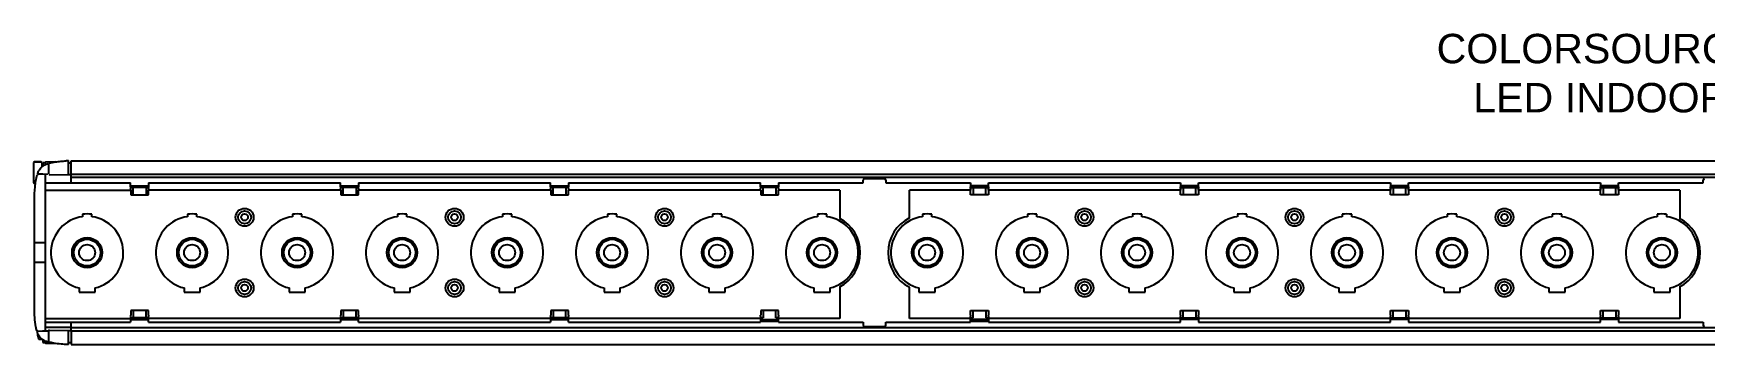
# Model space of a CAD drawing. Header units: inches. Extents: x -19 to 59.5, y 0.2 to 7.5.
# Drawn here: x -18.97 to 20.02, y 0.22 to 7.48 of the extents above; entities that cross this region are included whole.
import ezdxf

# ---------------------------------------------------------------- set-up
doc = ezdxf.new("R2010")
doc.units = ezdxf.units.IN
doc.header["$LTSCALE"] = 0.75
doc.header["$MEASUREMENT"] = 0
doc.layers.get('0').update_dxf_attribs({"linetype": 'CONTINUOUS'})
doc.layers.add('TEXT', color=1, linetype='CONTINUOUS')
doc.styles.add('ARIAL', font='arial.ttf')

msp = doc.modelspace()

# ---------------------------------------------------------------- linework, layer by layer
for p, q in [((-18.957, 4.474), (-18.973, 4.465)), ((-18.973, 4.465), (-18.973, 3.991)), ((-18.793, 4.484), (-18.957, 4.484)), ((-18.957, 4.484), (-18.793, 4.484)), ((-18.778, 4.465), (-18.793, 4.474)), ((-18.778, 4.465), (-18.778, 4.358)), ((-18.767, 4.417), (-18.778, 4.421)), ((-18.696, 4.461), (-18.756, 4.461)), ((-18.756, 4.461), (-18.756, 4.372)), ((-18.696, 4.461), (-18.696, 4.417)), ((-18.457, 4.48), (-18.681, 4.476)), ((-18.208, 4.506), (-18.155, 4.51)), ((-18.155, 4.505), (-18.208, 4.506)), ((-18.155, 4.505), (-18.155, 4.51)), ((-18.095, 4.507), (58.666, 4.507)), ((-18.973, 3.991), (-18.957, 3.982)), ((-18.925, 3.973), (-18.957, 3.973)), ((-18.695, 4.191), (-18.695, 0.535)), ((-18.695, 3.99), (-16.705, 3.99)), ((-18.143, 4.182), (-18.604, 4.174)), ((-18.105, 4.181), (-18.155, 4.182)), ((-18.095, 4.194), (58.606, 4.194)), ((-18.095, 3.99), (-18.095, 4.194)), ((-18.095, 4.122), (58.606, 4.122)), ((-16.705, 3.897), (-16.705, 3.99)), ((-16.705, 3.923), (-16.284, 3.923)), ((-16.284, 3.99), (-16.284, 3.897)), ((-16.284, 3.99), (-11.805, 3.99)), ((-11.805, 3.897), (-11.805, 3.99)), ((-11.805, 3.923), (-11.384, 3.923)), ((-11.384, 3.99), (-6.905, 3.99)), ((-11.384, 3.99), (-11.384, 3.897)), ((-6.905, 3.897), (-6.905, 3.99)), ((-6.905, 3.923), (-6.484, 3.923)), ((-6.484, 3.99), (-2.005, 3.99)), ((-6.484, 3.99), (-6.484, 3.897)), ((-2.005, 3.897), (-2.005, 3.99)), ((-2.005, 3.923), (-1.584, 3.923)), ((-1.584, 3.99), (-1.584, 3.897)), ((-1.584, 3.99), (0.393, 3.99)), ((0.393, 3.99), (0.393, 4.057)), ((0.887, 4.088), (0.424, 4.088)), ((0.918, 4.057), (0.918, 3.99)), ((0.918, 3.99), (2.895, 3.99)), ((2.895, 3.99), (2.895, 3.897)), ((3.316, 3.923), (2.895, 3.923)), ((3.316, 3.897), (3.316, 3.99)), ((3.316, 3.99), (7.795, 3.99)), ((7.795, 3.99), (7.795, 3.897)), ((8.216, 3.923), (7.795, 3.923)), ((8.216, 3.897), (8.216, 3.99)), ((8.216, 3.99), (12.695, 3.99)), ((12.695, 3.99), (12.695, 3.897)), ((13.116, 3.923), (12.695, 3.923)), ((13.116, 3.897), (13.116, 3.99)), ((13.116, 3.99), (17.595, 3.99)), ((17.595, 3.99), (17.595, 3.897)), ((18.016, 3.923), (17.595, 3.923)), ((18.016, 3.897), (18.016, 3.99)), ((18.016, 3.99), (19.993, 3.99)), ((19.993, 3.99), (19.993, 4.057)), ((-18.695, 3.823), (-16.702, 3.823)), ((-16.284, 3.882), (-16.705, 3.882)), ((-16.703, 3.857), (-16.704, 3.863)), ((-16.702, 3.823), (-16.702, 3.711)), ((-16.702, 3.711), (-16.287, 3.711)), ((-16.645, 3.711), (-16.645, 3.882)), ((-16.345, 3.882), (-16.345, 3.711)), ((-16.287, 3.711), (-16.287, 3.823)), ((-11.802, 3.823), (-16.287, 3.823)), ((-16.285, 3.863), (-16.286, 3.857)), ((-11.384, 3.882), (-11.805, 3.882)), ((-11.803, 3.857), (-11.804, 3.863)), ((-11.802, 3.823), (-11.802, 3.711)), ((-11.802, 3.711), (-11.387, 3.711)), ((-11.745, 3.711), (-11.745, 3.882)), ((-11.445, 3.882), (-11.445, 3.711)), ((-6.902, 3.823), (-11.387, 3.823)), ((-11.387, 3.711), (-11.387, 3.823)), ((-11.385, 3.863), (-11.386, 3.857)), ((-6.484, 3.882), (-6.905, 3.882)), ((-6.903, 3.857), (-6.904, 3.863)), ((-6.902, 3.823), (-6.902, 3.711)), ((-6.902, 3.711), (-6.487, 3.711)), ((-6.845, 3.711), (-6.845, 3.882)), ((-6.545, 3.882), (-6.545, 3.711)), ((-6.487, 3.711), (-6.487, 3.823)), ((-2.002, 3.823), (-6.487, 3.823)), ((-6.485, 3.863), (-6.486, 3.857)), ((-1.584, 3.882), (-2.005, 3.882)), ((-2.003, 3.857), (-2.004, 3.863)), ((-2.002, 3.823), (-2.002, 3.711)), ((-2.002, 3.711), (-1.587, 3.711)), ((-1.945, 3.711), (-1.945, 3.882)), ((-1.645, 3.882), (-1.645, 3.711)), ((-0.157, 3.823), (-1.587, 3.823)), ((-1.587, 3.711), (-1.587, 3.823)), ((-1.585, 3.863), (-1.586, 3.857)), ((-0.157, 3.823), (-0.157, 3.163)), ((1.468, 3.172), (1.468, 3.823)), ((2.898, 3.823), (1.468, 3.823)), ((2.895, 3.882), (3.316, 3.882)), ((2.896, 3.863), (2.897, 3.857)), ((2.898, 3.711), (2.898, 3.823)), ((3.313, 3.711), (2.898, 3.711)), ((2.955, 3.882), (2.955, 3.711)), ((3.255, 3.711), (3.255, 3.882)), ((3.313, 3.823), (3.313, 3.711)), ((7.798, 3.823), (3.313, 3.823)), ((3.314, 3.857), (3.315, 3.863)), ((7.795, 3.882), (8.216, 3.882)), ((7.796, 3.863), (7.797, 3.857)), ((7.798, 3.711), (7.798, 3.823)), ((8.213, 3.711), (7.798, 3.711)), ((7.855, 3.882), (7.855, 3.711)), ((8.155, 3.711), (8.155, 3.882)), ((8.213, 3.823), (8.213, 3.711)), ((12.698, 3.823), (8.213, 3.823)), ((8.214, 3.857), (8.215, 3.863)), ((12.695, 3.882), (13.116, 3.882)), ((12.696, 3.863), (12.697, 3.857)), ((12.698, 3.711), (12.698, 3.823)), ((13.113, 3.711), (12.698, 3.711)), ((12.755, 3.882), (12.755, 3.711)), ((13.055, 3.711), (13.055, 3.882)), ((13.113, 3.823), (13.113, 3.711)), ((17.598, 3.823), (13.113, 3.823)), ((13.114, 3.857), (13.115, 3.863)), ((17.595, 3.882), (18.016, 3.882)), ((17.596, 3.863), (17.597, 3.857)), ((17.598, 3.711), (17.598, 3.823)), ((18.013, 3.711), (17.598, 3.711)), ((17.655, 3.882), (17.655, 3.711)), ((17.955, 3.711), (17.955, 3.882)), ((19.443, 3.823), (18.013, 3.823)), ((18.013, 3.823), (18.013, 3.711)), ((18.014, 3.857), (18.015, 3.863)), ((19.443, 3.823), (19.443, 3.163)), ((-17.829, 3.26), (-17.829, 3.201)), ((-17.61, 3.201), (-17.61, 3.26)), ((-15.379, 3.26), (-15.379, 3.201)), ((-15.16, 3.201), (-15.16, 3.26)), ((-12.929, 3.26), (-12.929, 3.201)), ((-12.71, 3.201), (-12.71, 3.26)), ((-10.479, 3.26), (-10.479, 3.201)), ((-10.26, 3.201), (-10.26, 3.26)), ((-8.029, 3.26), (-8.029, 3.201)), ((-7.81, 3.201), (-7.81, 3.26)), ((-5.579, 3.26), (-5.579, 3.201)), ((-5.36, 3.201), (-5.36, 3.26)), ((-3.129, 3.26), (-3.129, 3.201)), ((-2.91, 3.201), (-2.91, 3.26)), ((-0.679, 3.26), (-0.679, 3.201)), ((-0.46, 3.201), (-0.46, 3.26)), ((1.771, 3.26), (1.771, 3.201)), ((1.99, 3.201), (1.99, 3.26)), ((4.221, 3.26), (4.221, 3.201)), ((4.44, 3.201), (4.44, 3.26)), ((6.671, 3.26), (6.671, 3.201)), ((6.89, 3.201), (6.89, 3.26)), ((9.121, 3.26), (9.121, 3.201)), ((9.34, 3.201), (9.34, 3.26)), ((11.571, 3.26), (11.571, 3.201)), ((11.79, 3.201), (11.79, 3.26)), ((14.021, 3.26), (14.021, 3.201)), ((14.24, 3.201), (14.24, 3.26)), ((16.471, 3.26), (16.471, 3.201)), ((16.69, 3.201), (16.69, 3.26)), ((18.921, 3.26), (18.921, 3.201)), ((19.14, 3.201), (19.14, 3.26)), ((-18.947, 2.132), (-18.947, 2.594)), ((-18.695, 2.594), (-18.928, 2.594)), ((-18.695, 2.133), (-18.927, 2.133)), ((-0.157, 1.564), (-0.157, 0.829)), ((19.443, 1.564), (19.443, 0.829)), ((-17.908, 1.539), (-17.908, 1.442)), ((-17.908, 1.442), (-17.531, 1.442)), ((-17.531, 1.442), (-17.531, 1.539)), ((-15.458, 1.539), (-15.458, 1.442)), ((-15.458, 1.442), (-15.081, 1.442)), ((-15.081, 1.442), (-15.081, 1.539)), ((-13.008, 1.539), (-13.008, 1.442)), ((-13.008, 1.442), (-12.631, 1.442)), ((-12.631, 1.442), (-12.631, 1.539)), ((-10.558, 1.539), (-10.558, 1.442)), ((-10.558, 1.442), (-10.181, 1.442)), ((-10.181, 1.442), (-10.181, 1.539)), ((-8.108, 1.539), (-8.108, 1.442)), ((-8.108, 1.442), (-7.731, 1.442)), ((-7.731, 1.442), (-7.731, 1.539)), ((-5.658, 1.539), (-5.658, 1.442)), ((-5.658, 1.442), (-5.281, 1.442)), ((-5.281, 1.442), (-5.281, 1.539)), ((-3.208, 1.539), (-3.208, 1.442)), ((-3.208, 1.442), (-2.831, 1.442)), ((-2.831, 1.442), (-2.831, 1.539)), ((-0.758, 1.539), (-0.758, 1.442)), ((-0.758, 1.442), (-0.381, 1.442)), ((-0.381, 1.442), (-0.381, 1.539)), ((1.468, 0.829), (1.468, 1.554)), ((1.692, 1.539), (1.692, 1.442)), ((1.692, 1.442), (2.069, 1.442)), ((2.069, 1.442), (2.069, 1.539)), ((4.142, 1.539), (4.142, 1.442)), ((4.142, 1.442), (4.519, 1.442)), ((4.519, 1.442), (4.519, 1.539)), ((6.592, 1.539), (6.592, 1.442)), ((6.592, 1.442), (6.969, 1.442)), ((6.969, 1.442), (6.969, 1.539)), ((9.042, 1.539), (9.042, 1.442)), ((9.042, 1.442), (9.419, 1.442)), ((9.419, 1.442), (9.419, 1.539)), ((11.492, 1.539), (11.492, 1.442)), ((11.492, 1.442), (11.869, 1.442)), ((11.869, 1.442), (11.869, 1.539)), ((13.942, 1.539), (13.942, 1.442)), ((13.942, 1.442), (14.319, 1.442)), ((14.319, 1.442), (14.319, 1.539)), ((16.392, 1.539), (16.392, 1.442)), ((16.392, 1.442), (16.769, 1.442)), ((16.769, 1.442), (16.769, 1.539)), ((18.842, 1.539), (18.842, 1.442)), ((18.842, 1.442), (19.219, 1.442)), ((19.219, 1.442), (19.219, 1.539)), ((-18.695, 0.829), (-16.705, 0.829)), ((-16.284, 0.844), (-16.705, 0.844)), ((-16.705, 0.829), (-16.705, 0.736)), ((-16.705, 0.804), (-16.284, 0.804)), ((-16.703, 0.869), (-16.704, 0.863)), ((-16.702, 1.015), (-16.702, 0.903)), ((-16.287, 1.015), (-16.702, 1.015)), ((-16.645, 1.015), (-16.645, 0.844)), ((-16.345, 0.844), (-16.345, 1.015)), ((-16.287, 0.903), (-16.287, 1.015)), ((-16.285, 0.863), (-16.286, 0.869)), ((-11.805, 0.829), (-16.284, 0.829)), ((-16.284, 0.736), (-16.284, 0.829)), ((-11.384, 0.844), (-11.805, 0.844)), ((-11.805, 0.829), (-11.805, 0.736)), ((-11.805, 0.804), (-11.384, 0.804)), ((-11.803, 0.869), (-11.804, 0.863)), ((-11.802, 1.015), (-11.802, 0.903)), ((-11.387, 1.015), (-11.802, 1.015)), ((-11.745, 1.015), (-11.745, 0.844)), ((-11.445, 0.844), (-11.445, 1.015)), ((-11.387, 0.903), (-11.387, 1.015)), ((-11.385, 0.863), (-11.386, 0.869)), ((-6.905, 0.829), (-11.384, 0.829)), ((-11.384, 0.736), (-11.384, 0.829)), ((-6.484, 0.844), (-6.905, 0.844)), ((-6.905, 0.829), (-6.905, 0.736)), ((-6.905, 0.804), (-6.484, 0.804)), ((-6.903, 0.869), (-6.904, 0.863)), ((-6.902, 1.015), (-6.902, 0.903)), ((-6.487, 1.015), (-6.902, 1.015)), ((-6.845, 1.015), (-6.845, 0.844)), ((-6.545, 0.844), (-6.545, 1.015)), ((-6.487, 0.903), (-6.487, 1.015)), ((-6.485, 0.863), (-6.486, 0.869)), ((-6.484, 0.736), (-6.484, 0.829)), ((-2.005, 0.829), (-6.484, 0.829)), ((-1.945, 0.844), (-2.005, 0.844)), ((-2.005, 0.829), (-2.005, 0.736)), ((-2.005, 0.804), (-1.584, 0.804)), ((-2.003, 0.869), (-2.004, 0.863)), ((-2.002, 1.015), (-2.002, 0.903)), ((-1.587, 1.015), (-2.002, 1.015)), ((-1.945, 1.015), (-1.945, 0.844)), ((-1.645, 0.844), (-1.645, 1.015)), ((-1.584, 0.844), (-1.645, 0.844)), ((-1.587, 0.903), (-1.587, 1.015)), ((-1.585, 0.863), (-1.586, 0.869)), ((-0.157, 0.829), (-1.584, 0.829)), ((-1.584, 0.736), (-1.584, 0.829)), ((2.895, 0.829), (1.468, 0.829)), ((2.895, 0.844), (2.955, 0.844)), ((2.895, 0.736), (2.895, 0.829)), ((3.316, 0.804), (2.895, 0.804)), ((2.896, 0.863), (2.897, 0.869)), ((2.898, 0.903), (2.898, 1.015)), ((2.898, 1.015), (3.313, 1.015)), ((2.955, 0.844), (2.955, 1.015)), ((3.255, 1.015), (3.255, 0.844)), ((3.255, 0.844), (3.316, 0.844)), ((3.313, 1.015), (3.313, 0.903)), ((3.314, 0.869), (3.315, 0.863)), ((3.316, 0.829), (3.316, 0.736)), ((7.795, 0.829), (3.316, 0.829)), ((7.795, 0.844), (8.216, 0.844)), ((7.795, 0.736), (7.795, 0.829)), ((8.216, 0.804), (7.795, 0.804)), ((7.796, 0.863), (7.797, 0.869)), ((7.798, 0.903), (7.798, 1.015)), ((7.798, 1.015), (8.213, 1.015)), ((7.855, 0.844), (7.855, 1.015)), ((8.155, 1.015), (8.155, 0.844)), ((8.213, 1.015), (8.213, 0.903)), ((8.214, 0.869), (8.215, 0.863)), ((8.216, 0.829), (8.216, 0.736)), ((12.695, 0.829), (8.216, 0.829)), ((12.695, 0.844), (13.116, 0.844)), ((12.695, 0.736), (12.695, 0.829)), ((13.116, 0.804), (12.695, 0.804)), ((12.696, 0.863), (12.697, 0.869)), ((12.698, 0.903), (12.698, 1.015)), ((12.698, 1.015), (13.113, 1.015)), ((12.755, 0.844), (12.755, 1.015)), ((13.055, 1.015), (13.055, 0.844)), ((13.113, 1.015), (13.113, 0.903)), ((13.114, 0.869), (13.115, 0.863)), ((13.116, 0.829), (13.116, 0.736)), ((17.595, 0.829), (13.116, 0.829)), ((17.595, 0.844), (18.016, 0.844)), ((17.595, 0.736), (17.595, 0.829)), ((18.016, 0.804), (17.595, 0.804)), ((17.596, 0.863), (17.597, 0.869)), ((17.598, 0.903), (17.598, 1.015)), ((17.598, 1.015), (18.013, 1.015)), ((17.655, 0.844), (17.655, 1.015)), ((17.955, 1.015), (17.955, 0.844)), ((18.013, 1.015), (18.013, 0.903)), ((18.014, 0.869), (18.015, 0.863)), ((19.443, 0.829), (18.016, 0.829)), ((18.016, 0.829), (18.016, 0.736)), ((-18.695, 0.736), (-16.705, 0.736)), ((-18.105, 0.614), (-18.691, 0.614)), ((-18.619, 0.499), (-18.619, 0.283)), ((-18.615, 0.529), (-18.615, 0.543)), ((-18.604, 0.553), (-18.143, 0.545)), ((-18.155, 0.544), (-18.105, 0.545)), ((-18.095, 0.532), (-18.095, 0.736)), ((58.606, 0.604), (-18.095, 0.604)), ((58.606, 0.532), (-18.095, 0.532)), ((-16.284, 0.736), (-11.805, 0.736)), ((-11.384, 0.736), (-6.905, 0.736)), ((-6.484, 0.736), (-2.005, 0.736)), ((-2.005, 0.763), (-1.584, 0.763)), ((-1.584, 0.736), (0.393, 0.736)), ((0.393, 0.736), (0.393, 0.669)), ((0.424, 0.638), (0.887, 0.638)), ((0.918, 0.669), (0.918, 0.736)), ((0.918, 0.736), (2.895, 0.736)), ((2.895, 0.763), (3.316, 0.763)), ((3.316, 0.736), (7.795, 0.736)), ((8.216, 0.736), (12.695, 0.736)), ((13.116, 0.736), (17.595, 0.736)), ((18.016, 0.736), (19.993, 0.736)), ((19.993, 0.736), (19.993, 0.669)), ((-18.835, 0.342), (-18.756, 0.342)), ((-18.756, 0.335), (-18.756, 0.266)), ((-18.756, 0.266), (-18.696, 0.266)), ((-18.681, 0.29), (-18.681, 0.25)), ((-18.681, 0.25), (-18.463, 0.247)), ((-18.605, 0.272), (-18.607, 0.272)), ((-18.155, 0.221), (-18.247, 0.222)), ((-18.155, 0.216), (-18.247, 0.222)), ((-18.095, 0.22), (58.606, 0.22))]:
    msp.add_line(p, q)
at = {"flags": 128}
for points in [[(-18.155, 4.464), (-18.13, 4.463), (-18.105, 4.463)], [(-18.629, 4.19), (-18.75, 4.192), (-18.855, 4.194)], [(-18.869, 0.532), (-18.757, 0.534), (-18.629, 0.536)], [(-18.155, 0.262), (-18.13, 0.263), (-18.105, 0.263)]]:
    msp.add_lwpolyline(points, dxfattribs=at)
for centre, radius in [((-14.045, 3.188), 0.209), ((-14.045, 3.188), 0.15), ((-14.045, 3.188), 0.078), ((-9.145, 3.188), 0.209), ((-9.145, 3.188), 0.15), ((-9.145, 3.188), 0.078), ((-4.245, 3.188), 0.209), ((-4.245, 3.188), 0.15), ((-4.245, 3.188), 0.078), ((5.555, 3.188), 0.209), ((5.555, 3.188), 0.15), ((5.555, 3.188), 0.078), ((10.455, 3.188), 0.209), ((10.455, 3.188), 0.15), ((10.455, 3.188), 0.078), ((15.355, 3.188), 0.209), ((15.355, 3.188), 0.15), ((15.355, 3.188), 0.078), ((-17.72, 2.363), 0.352), ((-17.72, 2.363), 0.311), ((-17.72, 2.363), 0.187), ((-15.27, 2.363), 0.352), ((-15.27, 2.363), 0.311), ((-15.27, 2.363), 0.187), ((-12.82, 2.363), 0.352), ((-12.82, 2.363), 0.311), ((-12.82, 2.363), 0.187), ((-10.37, 2.363), 0.352), ((-10.37, 2.363), 0.311), ((-10.37, 2.363), 0.187), ((-7.92, 2.363), 0.352), ((-7.92, 2.363), 0.311), ((-7.92, 2.363), 0.187), ((-5.47, 2.363), 0.352), ((-5.47, 2.363), 0.311), ((-5.47, 2.363), 0.187), ((-3.02, 2.363), 0.352), ((-3.02, 2.363), 0.311), ((-3.02, 2.363), 0.187), ((-0.57, 2.363), 0.352), ((-0.57, 2.363), 0.311), ((-0.57, 2.363), 0.187), ((1.88, 2.363), 0.352), ((1.88, 2.363), 0.311), ((1.88, 2.363), 0.187), ((4.33, 2.363), 0.352), ((4.33, 2.363), 0.311), ((4.33, 2.363), 0.187), ((6.78, 2.363), 0.352), ((6.78, 2.363), 0.311), ((6.78, 2.363), 0.187), ((9.23, 2.363), 0.352), ((9.23, 2.363), 0.311), ((9.23, 2.363), 0.187), ((11.68, 2.363), 0.352), ((11.68, 2.363), 0.311), ((11.68, 2.363), 0.187), ((14.13, 2.363), 0.352), ((14.13, 2.363), 0.311), ((14.13, 2.363), 0.187), ((16.58, 2.363), 0.352), ((16.58, 2.363), 0.311), ((16.58, 2.363), 0.187), ((19.03, 2.363), 0.352), ((19.03, 2.363), 0.311), ((19.03, 2.363), 0.187), ((-14.045, 1.538), 0.209), ((-14.045, 1.538), 0.15), ((-14.045, 1.538), 0.078), ((-9.145, 1.538), 0.209), ((-9.145, 1.538), 0.15), ((-9.145, 1.538), 0.078), ((-4.245, 1.538), 0.209), ((-4.245, 1.538), 0.15), ((-4.245, 1.538), 0.078), ((5.555, 1.538), 0.209), ((5.555, 1.538), 0.15), ((5.555, 1.538), 0.078), ((10.455, 1.538), 0.209), ((10.455, 1.538), 0.15), ((10.455, 1.538), 0.078), ((15.355, 1.538), 0.209), ((15.355, 1.538), 0.15), ((15.355, 1.538), 0.078)]:
    msp.add_circle(centre, radius)
for centre, radius, start, end in [((-18.773, 4.401), 0.0173, 0, 70), ((-18.681, 4.466), 0.01, 91, 180), ((0.424, 4.057), 0.0313, 90, 180), ((0.887, 4.057), 0.0313, 0, 90), ((20.024, 4.057), 0.0313, 90, 180), ((-17.72, 2.363), 0.845, 97.4403, 257.1307), ((-17.72, 2.363), 0.903, 83.0398, 96.9602), ((-17.72, 2.363), 0.845, 282.8694, 82.5597), ((-15.27, 2.363), 0.845, 97.4403, 257.1307), ((-15.27, 2.363), 0.903, 83.0398, 96.9602), ((-15.27, 2.363), 0.845, 282.8694, 82.5597), ((-12.82, 2.363), 0.845, 97.4403, 257.1307), ((-12.82, 2.363), 0.903, 83.0398, 96.9602), ((-12.82, 2.363), 0.845, 282.8694, 82.5597), ((-10.37, 2.363), 0.845, 97.4403, 257.1307), ((-10.37, 2.363), 0.903, 83.0398, 96.9602), ((-10.37, 2.363), 0.845, 282.8694, 82.5597), ((-7.92, 2.363), 0.845, 97.4403, 257.1307), ((-7.92, 2.363), 0.903, 83.0398, 96.9602), ((-7.92, 2.363), 0.845, 282.8694, 82.5597), ((-5.47, 2.363), 0.845, 97.4403, 257.1307), ((-5.47, 2.363), 0.903, 83.0398, 96.9602), ((-5.47, 2.363), 0.845, 282.8694, 82.5597), ((-3.02, 2.363), 0.845, 97.4403, 257.1307), ((-3.02, 2.363), 0.903, 83.0398, 96.9602), ((-3.02, 2.363), 0.845, 282.8694, 82.5597), ((-0.57, 2.363), 0.845, 97.4403, 257.1307), ((-0.57, 2.363), 0.903, 83.0398, 96.9602), ((-0.57, 2.363), 0.845, 282.8694, 82.5597), ((-0.585, 2.363), 0.907, 298.1414, 61.8586), ((1.877, 2.363), 0.907, 116.8307, 243.1693), ((1.88, 2.363), 0.845, 97.4403, 257.1307), ((1.88, 2.363), 0.903, 83.0398, 96.9602), ((1.88, 2.363), 0.845, 282.8694, 82.5597), ((4.33, 2.363), 0.845, 97.4403, 257.1307), ((4.33, 2.363), 0.903, 83.0398, 96.9602), ((4.33, 2.363), 0.845, 282.8694, 82.5597), ((6.78, 2.363), 0.845, 97.4403, 257.1307), ((6.78, 2.363), 0.903, 83.0398, 96.9602), ((6.78, 2.363), 0.845, 282.8694, 82.5597), ((9.23, 2.363), 0.845, 97.4403, 257.1307), ((9.23, 2.363), 0.903, 83.0398, 96.9602), ((9.23, 2.363), 0.845, 282.8694, 82.5597), ((11.68, 2.363), 0.845, 97.4403, 257.1307), ((11.68, 2.363), 0.903, 83.0398, 96.9602), ((11.68, 2.363), 0.845, 282.8694, 82.5597), ((14.13, 2.363), 0.845, 97.4403, 257.1307), ((14.13, 2.363), 0.903, 83.0398, 96.9602), ((14.13, 2.363), 0.845, 282.8694, 82.5597), ((16.58, 2.363), 0.845, 97.4403, 257.1307), ((16.58, 2.363), 0.903, 83.0398, 96.9602), ((16.58, 2.363), 0.845, 282.8694, 82.5597), ((19.03, 2.363), 0.845, 97.4403, 257.1307), ((19.03, 2.363), 0.903, 83.0398, 96.9602), ((19.03, 2.363), 0.845, 282.8694, 82.5597), ((19.015, 2.363), 0.907, 298.1414, 61.8586), ((-18.482, 0.498), 0.398, 184.4297, 201.1895), ((-18.605, 0.543), 0.01, 89, 180), ((0.424, 0.669), 0.0313, 180, 270), ((0.887, 0.669), 0.0313, 270, 0), ((20.024, 0.669), 0.0313, 180, 270), ((-18.835, 0.361), 0.0197, 201.1895, 270), ((-18.681, 0.26), 0.01, 180, 269)]:
    msp.add_arc(centre, radius, start, end)
for centre, start_param, end_param in [((-16.703, 3.897), 1.570796, 2.582993), ((-16.705, 3.823), 4.712389, 5.724586), ((-16.284, 3.823), 0.558599, 1.570796), ((-16.286, 3.897), 3.700192, 4.712389), ((-11.803, 3.897), 1.570796, 2.582993), ((-11.805, 3.823), 4.712389, 5.724586), ((-11.384, 3.823), 0.558599, 1.570796), ((-11.386, 3.897), 3.700192, 4.712389), ((-6.903, 3.897), 1.570796, 2.582993), ((-6.905, 3.823), 4.712389, 5.724586), ((-6.484, 3.823), 0.558599, 1.570796), ((-6.486, 3.897), 3.700192, 4.712389), ((-2.003, 3.897), 1.570796, 2.582993), ((-2.005, 3.823), 4.712389, 5.724586), ((-1.584, 3.823), 0.558599, 1.570796), ((-1.586, 3.897), 3.700192, 4.712389), ((-16.703, 0.829), 0.558599, 1.570796), ((-16.705, 0.903), 3.700192, 4.712389), ((-16.284, 0.903), 1.570796, 2.582993), ((-16.286, 0.829), 4.712389, 5.724586), ((-11.803, 0.829), 0.558599, 1.570796), ((-11.805, 0.903), 3.700192, 4.712389), ((-11.384, 0.903), 1.570796, 2.582993), ((-11.386, 0.829), 4.712389, 5.724586), ((-6.903, 0.829), 0.558599, 1.570796), ((-6.905, 0.903), 3.700192, 4.712389), ((-6.484, 0.903), 1.570796, 2.582993), ((-6.486, 0.829), 4.712389, 5.724586), ((-2.003, 0.829), 0.558599, 1.570796), ((-2.005, 0.903), 3.700192, 4.712389), ((-1.584, 0.903), 1.570796, 2.582993), ((-1.586, 0.829), 4.712389, 5.724586)]:
    msp.add_ellipse(centre, major_axis=(0, 0.04), ratio=0.069927, start_param=start_param, end_param=end_param)
at = {"extrusion": (0, 0, -1)}
for centre, start_param, end_param in [((2.897, 3.897), 3.700192, 4.712389), ((2.895, 3.823), 0.558599, 1.570796), ((3.316, 3.823), 4.712389, 5.724586), ((3.314, 3.897), 1.570796, 2.582993), ((7.797, 3.897), 3.700192, 4.712389), ((7.795, 3.823), 0.558599, 1.570796), ((8.216, 3.823), 4.712389, 5.724586), ((8.214, 3.897), 1.570796, 2.582993), ((12.697, 3.897), 3.700192, 4.712389), ((12.695, 3.823), 0.558599, 1.570796), ((13.116, 3.823), 4.712389, 5.724586), ((13.114, 3.897), 1.570796, 2.582993), ((17.597, 3.897), 3.700192, 4.712389), ((17.595, 3.823), 0.558599, 1.570796), ((18.016, 3.823), 4.712389, 5.724586), ((18.014, 3.897), 1.570796, 2.582993), ((2.897, 0.829), 4.712389, 5.724586), ((2.895, 0.903), 1.570796, 2.582993), ((3.316, 0.903), 3.700192, 4.712389), ((3.314, 0.829), 0.558599, 1.570796), ((7.797, 0.829), 4.712389, 5.724586), ((7.795, 0.903), 1.570796, 2.582993), ((8.216, 0.903), 3.700192, 4.712389), ((8.214, 0.829), 0.558599, 1.570796), ((12.697, 0.829), 4.712389, 5.724586), ((12.695, 0.903), 1.570796, 2.582993), ((13.116, 0.903), 3.700192, 4.712389), ((13.114, 0.829), 0.558599, 1.570796), ((17.597, 0.829), 4.712389, 5.724586), ((17.595, 0.903), 1.570796, 2.582993), ((18.016, 0.903), 3.700192, 4.712389), ((18.014, 0.829), 0.558599, 1.570796)]:
    msp.add_ellipse(centre, major_axis=(0, 0.04), ratio=0.069927, start_param=start_param, end_param=end_param, dxfattribs=at)
for points, knots in [([(-18.868, 4.235), (-18.846, 4.273), (-18.804, 4.349), (-18.708, 4.415), (-18.643, 4.44), (-18.619, 4.449)], [0, 0, 0, 0, 0.386589, 0.775726, 1, 1, 1, 1]), ([(-18.615, 4.2), (-18.615, 4.24), (-18.615, 4.32), (-18.615, 4.399), (-18.615, 4.438)], [0, 0, 0, 0, 0.5060914, 1, 1, 1, 1]), ([(-18.605, 4.448), (-18.555, 4.46), (-18.464, 4.482), (-18.331, 4.496), (-18.249, 4.503), (-18.208, 4.506)], [0, 0, 0, 0, 0.3862511, 0.6928064, 1, 1, 1, 1]), ([(-18.155, 4.182), (-18.155, 4.245), (-18.155, 4.354), (-18.155, 4.461), (-18.155, 4.505)], [0, 0, 0, 0, 0.585292, 1, 1, 1, 1]), ([(-18.095, 4.194), (-18.095, 4.213), (-18.095, 4.26), (-18.095, 4.333), (-18.095, 4.418), (-18.095, 4.475), (-18.095, 4.507)], [0, 0, 0, 0, 0.183601, 0.442097, 0.697858, 1, 1, 1, 1]), ([(-18.947, 2.594), (-18.947, 2.604), (-18.948, 2.826), (-18.95, 3.156), (-18.952, 3.581), (-18.94, 3.841), (-18.92, 4.043), (-18.895, 4.135), (-18.882, 4.181)], [0, 0, 0, 0, 0.018447, 0.419569, 0.619975, 0.820223, 0.910252, 1, 1, 1, 1]), ([(-18.873, 4.208), (-18.874, 4.207), (-18.875, 4.203), (-18.878, 4.193), (-18.881, 4.185), (-18.882, 4.181)], [0, 0, 0, 0, 0.17786, 0.611414, 1, 1, 1, 1]), ([(-18.868, 4.235), (-18.868, 4.234), (-18.869, 4.232), (-18.871, 4.227), (-18.873, 4.223), (-18.874, 4.22), (-18.874, 4.217), (-18.875, 4.211), (-18.873, 4.205), (-18.869, 4.2), (-18.863, 4.196), (-18.857, 4.194), (-18.855, 4.194), (-18.855, 4.194)], [0, 0, 0, 0, 0.041918, 0.145894, 0.25282, 0.321588, 0.38785, 0.479919, 0.596266, 0.724085, 0.854909, 0.99467, 1, 1, 1, 1]), ([(-18.928, 2.594), (-18.93, 2.594), (-18.934, 2.594), (-18.94, 2.594), (-18.943, 2.594), (-18.946, 2.594), (-18.947, 2.594), (-18.947, 2.594), (-18.947, 2.594)], [0, 0, 0, 0, 0.198342, 0.430601, 0.560125, 0.698186, 0.844816, 1, 1, 1, 1]), ([(-18.895, 0.546), (-18.902, 0.575), (-18.927, 0.674), (-18.944, 0.849), (-18.95, 1.066), (-18.948, 1.424), (-18.947, 1.779), (-18.947, 2.062), (-18.947, 2.132)], [0, 0, 0, 0, 0.0568429, 0.1929803, 0.3295789, 0.4662185, 0.8678607, 1, 1, 1, 1]), ([(-18.927, 2.133), (-18.929, 2.133), (-18.934, 2.133), (-18.939, 2.133), (-18.943, 2.132), (-18.945, 2.132), (-18.947, 2.132), (-18.947, 2.132), (-18.947, 2.132)], [0, 0, 0, 0, 0.19877, 0.431219, 0.560686, 0.698641, 0.845081, 1, 1, 1, 1]), ([(-18.895, 0.546), (-18.895, 0.545), (-18.893, 0.539), (-18.89, 0.529), (-18.888, 0.522), (-18.887, 0.519)], [0, 0, 0, 0, 0.077265, 0.599602, 1, 1, 1, 1]), ([(-18.87, 0.531), (-18.871, 0.531), (-18.876, 0.531), (-18.881, 0.528), (-18.885, 0.523), (-18.888, 0.518), (-18.889, 0.514), (-18.889, 0.511), (-18.888, 0.508), (-18.888, 0.505), (-18.887, 0.503), (-18.885, 0.498), (-18.884, 0.494), (-18.883, 0.492), (-18.883, 0.491)], [0, 0, 0, 0, 0.093593, 0.236553, 0.34785, 0.440683, 0.519857, 0.58651, 0.640372, 0.686689, 0.759709, 0.867625, 0.967086, 1, 1, 1, 1]), ([(-18.619, 0.269), (-18.654, 0.281), (-18.729, 0.307), (-18.827, 0.382), (-18.864, 0.455), (-18.883, 0.492)], [0, 0, 0, 0, 0.307624, 0.656227, 1, 1, 1, 1]), ([(-18.619, 0.526), (-18.619, 0.527), (-18.62, 0.53), (-18.623, 0.534), (-18.627, 0.536), (-18.629, 0.536), (-18.629, 0.536), (-18.629, 0.536)], [0, 0, 0, 0, 0.180108, 0.478421, 0.917908, 0.992247, 1, 1, 1, 1]), ([(-18.619, 0.526), (-18.619, 0.525), (-18.619, 0.521), (-18.619, 0.513), (-18.619, 0.505), (-18.619, 0.5), (-18.619, 0.499)], [0, 0, 0, 0, 0.170641, 0.51981, 0.86865, 1, 1, 1, 1]), ([(-18.155, 0.221), (-18.155, 0.278), (-18.155, 0.385), (-18.155, 0.494), (-18.155, 0.544)], [0, 0, 0, 0, 0.534644, 1, 1, 1, 1]), ([(-18.095, 0.532), (-18.095, 0.513), (-18.095, 0.466), (-18.095, 0.393), (-18.095, 0.309), (-18.095, 0.251), (-18.095, 0.22)], [0, 0, 0, 0, 0.183601, 0.442097, 0.697858, 1, 1, 1, 1]), ([(-18.619, 0.283), (-18.619, 0.281), (-18.619, 0.277), (-18.619, 0.272), (-18.619, 0.269), (-18.619, 0.269), (-18.619, 0.269)], [0, 0, 0, 0, 0.270074, 0.540459, 0.802301, 1, 1, 1, 1]), ([(-18.615, 0.282), (-18.615, 0.282), (-18.615, 0.281), (-18.614, 0.278), (-18.612, 0.275), (-18.61, 0.273), (-18.608, 0.272), (-18.607, 0.272)], [0, 0, 0, 0, 0.008436, 0.328548, 0.573132, 0.785961, 1, 1, 1, 1]), ([(-18.247, 0.222), (-18.301, 0.226), (-18.422, 0.235), (-18.54, 0.259), (-18.605, 0.272)], [0, 0, 0, 0, 0.45463, 1, 1, 1, 1]), ([(-18.155, 0.221), (-18.155, 0.22), (-18.155, 0.218), (-18.155, 0.217), (-18.155, 0.216)], [0, 0, 0, 0, 0.537391, 1, 1, 1, 1])]:
    msp.add_open_spline(points, degree=3, knots=knots)

# ---------------------------------------------------------------- texts
at = {"layer": 'TEXT', "insert": (19.801, 5.627), "char_height": 0.6875, "attachment_point": 8, "style": 'ARIAL'}
msp.add_mtext('COLORSOURCE LINEAR 4\\PLED INDOOR FIXTURE', dxfattribs=at)

doc.saveas('drawing.dxf')
